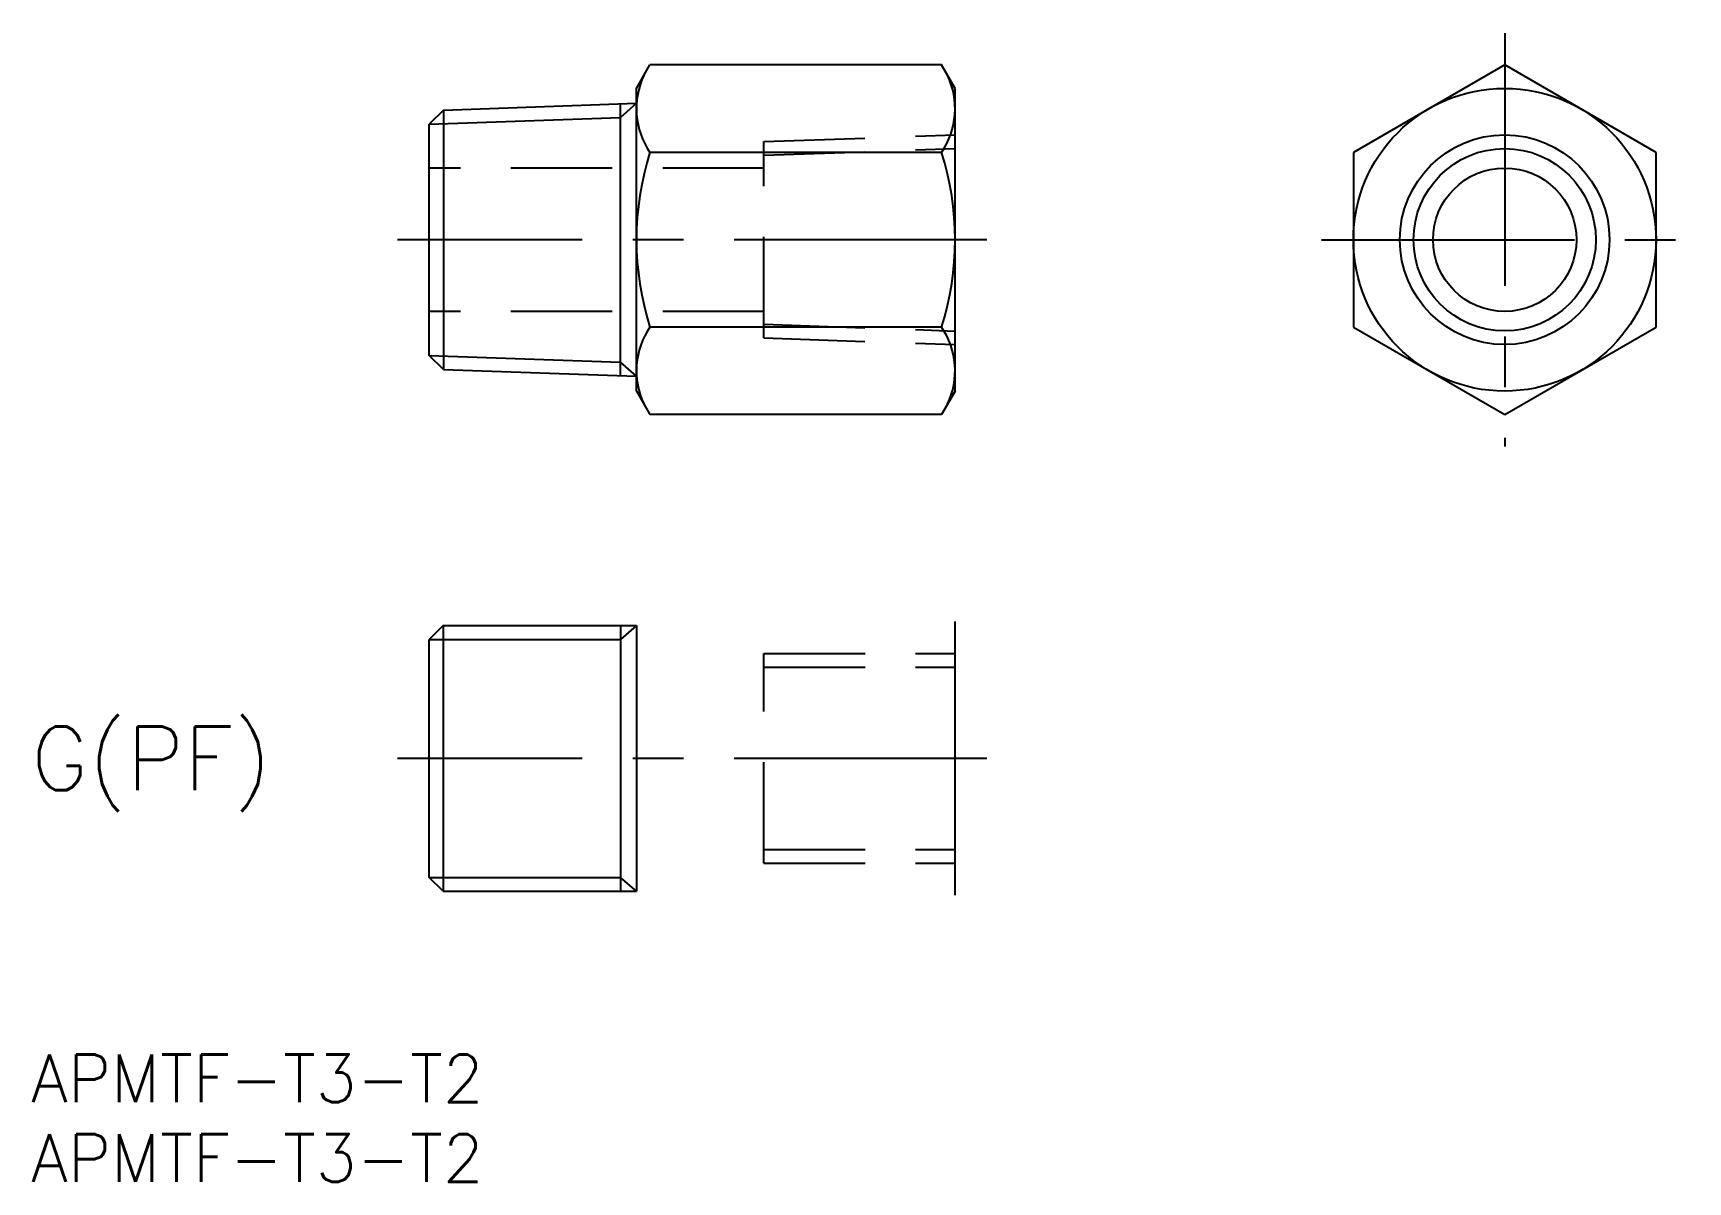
# Model space of a CAD drawing. Extents: x 0 to 104, y -8 to 64.
import ezdxf

# ---------------------------------------------------------------- set-up
doc = ezdxf.new("R2010")
doc.units = 0
doc.header["$LTSCALE"] = 0.5
doc.linetypes.add('CENTER', pattern=[50.8, 31.75, -6.35, 6.35, -6.35])
doc.linetypes.add('DASHED', pattern=[19.05, 12.7, -6.35])
for name, color, linetype in [('MSM_CENTER', 1, 'CENTER'), ('MSM_CONTINUOUS', 7, 'CONTINUOUS'), ('MSM_DASHED', 4, 'DASHED'), ('MSM_NARROW', 5, 'CONTINUOUS'), ('MSM_PART_NUMBER', 7, 'CONTINUOUS')]:
    doc.layers.add(name, color=color, linetype=linetype)
doc.styles.get("Standard").update_dxf_attribs({"font": 'txt.shx', "height": 3, "bigfont": 'bigfont.shx'})

# ---------------------------------------------------------------- blocks, each defined once
blk = doc.blocks.new('*U4')
at = {"layer": 'MSM_PART_NUMBER'}
blk.add_text('APMTF-T3-T2', height=3, dxfattribs=at).set_placement((0, -3))
blk = doc.blocks.new('*U5')
at = {"layer": 'MSM_PART_NUMBER'}
blk.add_text('APMTF-T3-T2', height=3, dxfattribs=at).set_placement((0, -8))

msp = doc.modelspace()

# ---------------------------------------------------------------- linework, layer by layer
at = {"layer": 'MSM_CENTER'}
for p, q in [((92.5, 64.1), (92.5, 38.16)), ((60, 51.13), (23, 51.13)), ((81, 51.13), (104, 51.13)), ((60, 18.58), (23, 18.58))]:
    msp.add_line(p, q, dxfattribs=at)
at = {"layer": 'MSM_CONTINUOUS'}
for p, q in [((38, 60.63), (38.85, 62.1)), ((57.15, 62.1), (38.85, 62.1)), ((58, 60.63), (57.15, 62.1)), ((92.5, 62.1), (83, 56.61)), ((102, 56.61), (92.5, 62.1)), ((38, 41.63), (38, 60.63)), ((58, 41.63), (58, 60.63)), ((25.89, 59.27), (25, 58.38)), ((25.89, 59.27), (38, 59.69)), ((25.89, 59.27), (25.89, 42.99)), ((37, 42.6), (37, 59.65)), ((25, 43.87), (25, 58.38)), ((57.15, 56.61), (38.85, 56.61)), ((83, 56.61), (83, 45.64)), ((102, 45.64), (102, 56.61)), ((57.15, 45.64), (38.85, 45.64)), ((83, 45.64), (92.5, 40.16)), ((92.5, 40.16), (102, 45.64)), ((25.89, 42.99), (25, 43.87)), ((25.89, 42.99), (38, 42.56)), ((38, 41.63), (38.85, 40.16)), ((58, 41.63), (57.15, 40.16)), ((57.15, 40.16), (38.85, 40.16)), ((58, 10), (58, 27.16)), ((25.86, 26.91), (25, 26.05)), ((25, 11.1), (25, 26.05)), ((25.86, 26.91), (38, 26.91)), ((25.86, 26.91), (25.86, 10.25)), ((37, 26.91), (37, 10.25)), ((38, 26.91), (38, 10.25)), ((25.86, 10.25), (25, 11.1)), ((25.86, 10.25), (38, 10.25))]:
    msp.add_line(p, q, dxfattribs=at)
for radius in [9.5, 5.72, 4.5]:
    msp.add_circle((92.5, 51.13), radius, dxfattribs=at)
for centre, radius, start, end in [((42.86, 59.35), 4.86, 154.3842, 214.3842), ((53.14, 59.35), 4.86, 325.6158, 25.6158), ((56.15, 51.13), 18.15, 162.412, 197.588), ((39.85, 51.13), 18.15, 342.412, 17.588), ((42.86, 42.9), 4.86, 145.6158, 205.6158), ((53.14, 42.9), 4.86, 334.3842, 34.3842)]:
    msp.add_arc(centre, radius, start, end, dxfattribs=at)
at = {"layer": 'MSM_DASHED'}
for p, q in [((46, 57.29), (58, 57.71)), ((46, 44.97), (46, 57.29)), ((46, 56.43), (58, 56.85)), ((46, 55.63), (25, 55.63)), ((46, 46.63), (25, 46.63)), ((46, 45.82), (58, 45.4)), ((46, 44.97), (58, 44.55)), ((46, 25.16), (58, 25.16)), ((46, 12), (46, 25.16)), ((46, 24.3), (58, 24.3)), ((46, 12.86), (58, 12.86)), ((46, 12), (58, 12))]:
    msp.add_line(p, q, dxfattribs=at)
at = {"layer": 'MSM_NARROW'}
for p, q in [((38, 59.69), (37, 58.8)), ((25, 58.38), (37, 58.8)), ((25, 43.87), (37, 43.45)), ((38, 42.56), (37, 43.45)), ((25, 26.05), (37, 26.05)), ((38, 26.91), (37, 26.05)), ((25, 11.1), (37, 11.1)), ((38, 10.25), (37, 11.1))]:
    msp.add_line(p, q, dxfattribs=at)
msp.add_circle((92.5, 51.13), 6.58, dxfattribs=at)

# ---------------------------------------------------------------- block references
at = {"layer": 'MSM_CONTINUOUS'}
for name in ['*U4', '*U5']:
    msp.add_blockref(name, (0, 0), dxfattribs=at)

# ---------------------------------------------------------------- texts
at = {"layer": 'MSM_PART_NUMBER'}
msp.add_text('G(PF)', height=4, dxfattribs=at).set_placement((0, 16.58))

doc.saveas('drawing.dxf')
